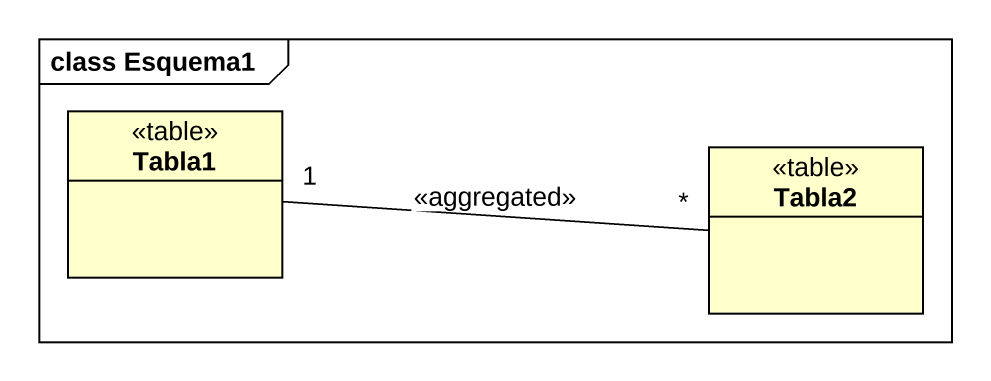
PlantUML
@startuml
mainframe class Esquema1
hide circle
hide empty members
class Tabla1 <<table>>
class Tabla2 <<table>>
Tabla1 "1" -right- "*" Tabla2 : <<aggregated>>
@enduml
